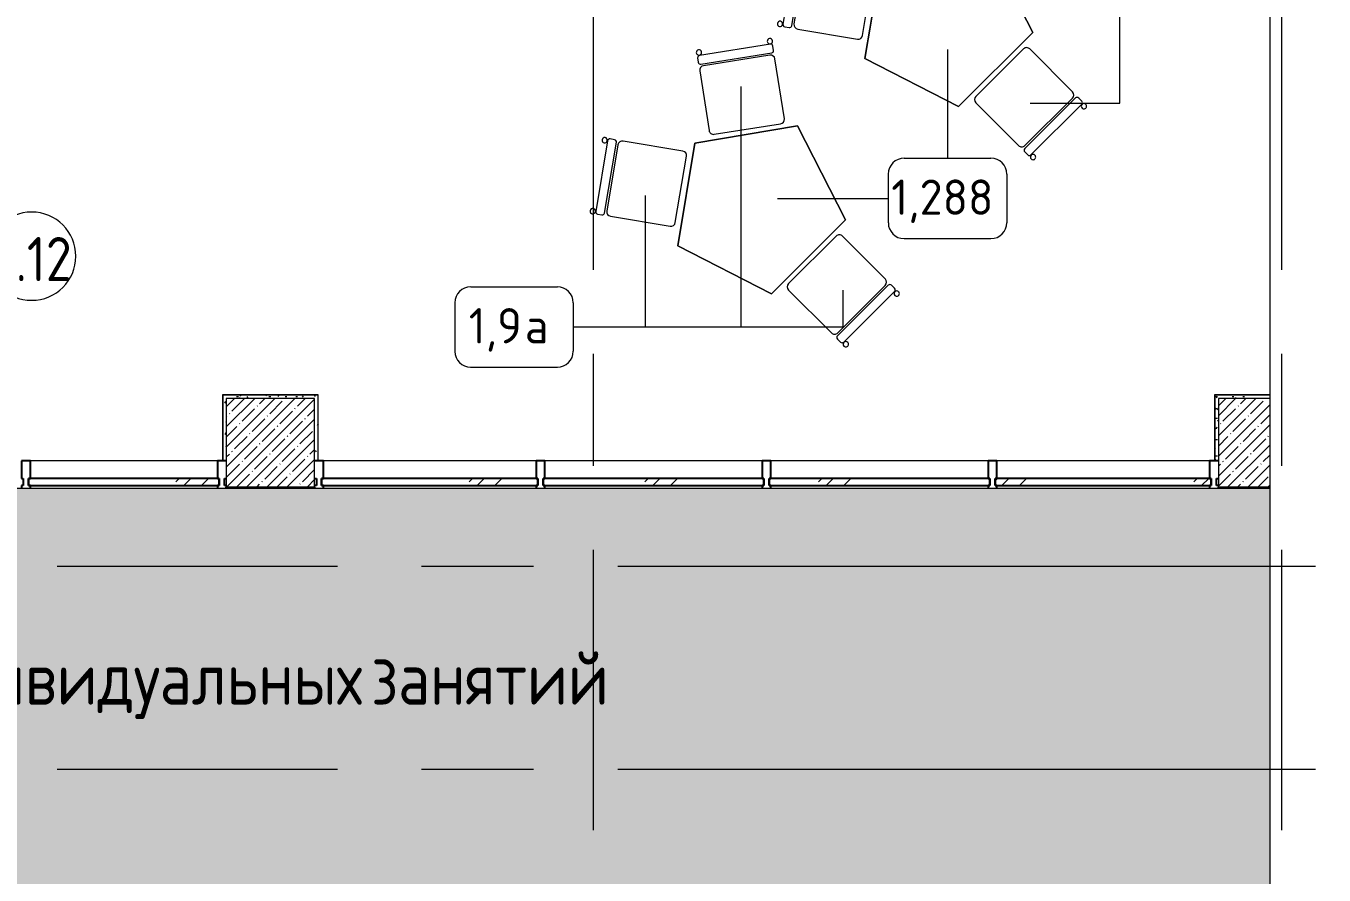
# Model space of a CAD drawing. Header units: millimetres. Extents: x 957 to 228198, y -8553 to 29000.
# Drawn here: x 67197 to 74551, y 16401 to 21211 of the extents above; entities that cross this region are included whole.
import ezdxf

# ---------------------------------------------------------------- set-up
doc = ezdxf.new("R2010")
doc.units = ezdxf.units.MM
doc.linetypes.add('Осевая', pattern=[3175, 635, -476.25, 1587.5, -476.25])
for name, color, linetype, lineweight in [('A-AREA-IDEN', 7, 'Continuous', 9), ('A-DETL', 7, 'Continuous', 9), ('A-DETL-GENF', 7, 'Continuous', 9), ('A-GLAZ-CURT', 7, 'Continuous', 9), ('A-GLAZ-CURT-1', 7, 'Continuous', 25), ('A-GLAZ-CWMG', 7, 'Continuous', 9), ('A-GLAZ-CWMG-1', 7, 'Continuous', 25), ('G-ANNO-TEXT', 7, 'Continuous', 9), ('I-FURN-IDEN', 7, 'Continuous', 9), ('I-WALL', 7, 'Continuous', 9), ('S-COLS', 7, 'Continuous', 9), ('Оси', 7, 'Continuous', 9), ('Оси-2', 7, 'Осевая', 9)]:
    doc.layers.add(name, color=color, linetype=linetype, lineweight=lineweight)
for name, color, linetype, lineweight, true_color in [('A-DETL-GENF-2', 7, 'Continuous', 9, 0xd4d4d4), ('A-WALL-1', 9, 'Continuous', 9, 0x808080), ('A-WALL-FNSH-1', 9, 'Continuous', 9, 0x808080), ('I-FURN-1', 9, 'Continuous', 9, 0x808080)]:
    doc.layers.add(name, color=color, linetype=linetype, lineweight=lineweight, true_color=true_color)
doc.styles.add('GOST Common_1', font='GOST_Common.ttf', dxfattribs={"width": 0.9, "height": 300})
doc.styles.add('GOST Common_3', font='GOST_Common.ttf', dxfattribs={"height": 200})
doc.styles.add('GOST Common_4', font='GOST_Common.ttf', dxfattribs={"width": 0.9, "height": 250})
pattern_1 = [(0, (-10247.55, 0), (121.92, 30.48), [10.058, -81.382, 10.058, -81.382, -487.68]), (0, (-10247.55, 0), (121.92, 30.48), [-182.88, 10.058, -172.822, 10.058, -81.382, -213.36]), (0, (-10247.55, 0), (121.92, 30.48), [-457.2, 10.058, -50.902, 10.058, -142.342]), (120, (-10201.83, 15.24), (-87.356454, 90.345817), [10.058, -81.382, 10.058, -81.382, -487.68]), (120, (-10201.83, 15.24), (-87.356454, 90.345817), [-182.88, 10.058, -172.822, 10.058, -81.382, -213.36]), (120, (-10201.83, 15.24), (-87.356454, 90.345817), [-457.2, 10.058, -50.902, 10.058, -142.342]), (240, (-10186.59, 76.2), (-34.563546, -120.825817), [10.058, -81.382, 10.058, -81.382, -487.68]), (240, (-10186.59, 76.2), (-34.563546, -120.825817), [-182.88, 10.058, -172.822, 10.058, -81.382, -213.36]), (240, (-10186.59, 76.2), (-34.563546, -120.825817), [-457.2, 10.058, -50.902, 10.058, -142.342])]

# ---------------------------------------------------------------- blocks, each defined once
blk = doc.blocks.new('BSC_Колонна _Прямоугольная - 500х500-V53-План расстановки мебели и оборудования 3 этажа в осях 12-23')
at = {"layer": 'S-COLS'}
h = blk.add_hatch(dxfattribs=at)
h.set_pattern_fill('FP_45', color=256, style=0, pattern_type=2)
h.set_pattern_definition([(45, (-78830, -18850), (-57.02463, 57.02463), []), (45, (-78772.975, -18850), (-57.02463, 57.02463), [100.806, -20.161, 3.353, -16.808])])
h.paths.add_polyline_path([(155.8, -250), (250, -250), (250, 250), (-250, 250), (-250, -250)])
for p, q in [((250, 250), (-250, 250)), ((-250, 250), (-250, -250)), ((250, -250), (250, 250)), ((-250, -250), (250, -250))]:
    blk.add_line(p, q, dxfattribs=at)
blk = doc.blocks.new('BSC_Колонна _Прямоугольная - 500х500-V54-План расстановки мебели и оборудования 3 этажа в осях 12-23')
at = {"layer": 'S-COLS'}
h = blk.add_hatch(dxfattribs=at)
h.set_pattern_fill('FP_46', color=256, style=0, pattern_type=2)
h.set_pattern_definition([(45, (-84450, -18850), (-57.02463, 57.02463), []), (45, (-84392.975, -18850), (-57.02463, 57.02463), [100.806, -20.161, 3.353, -16.808])])
h.paths.add_polyline_path([(30, -250), (40.7, -250), (40.7, 250), (-250, 250), (-250, -250)])
for p, q in [((40.7, 250), (-250, 250)), ((-250, 250), (-250, -250)), ((-250, -250), (40.7, -250))]:
    blk.add_line(p, q, dxfattribs=at)
blk = doc.blocks.new('Прямоугольный импост - Импост структурный с накладкой - 160мм-23618922-План расстановки мебели и оборудования 3 этажа в осях 12-23')
at = {"layer": 'A-GLAZ-CWMG-1'}
for p, q in [((-50, 0), (-50, 17)), ((-40, 0), (-50, 0)), ((-40, -40), (-40, 0)), ((0, 0), (-10, 0)), ((-10, 0), (-10, -40)), ((0, 17), (0, 7)), ((-50, -140), (-50, -40)), ((-50, -40), (-40, -40)), ((-10, -40), (0, -40)), ((0, -140), (-50, -140))]:
    blk.add_line(p, q, dxfattribs=at)
blk = doc.blocks.new('Системная панель - Стекло - 40мм-23618921-План расстановки мебели и оборудования 3 этажа в осях 12-23')
at = {"layer": 'A-GLAZ-CURT'}
h = blk.add_hatch(dxfattribs=at)
h.set_pattern_fill('FP_54', color=256, style=0, pattern_type=2)
h.set_pattern_definition([(45, (-79832.5, -18507), (-282.8427, 282.8427), [200, -600]), (45, (-80032.5, -18607), (-282.8427, 282.8427), [600, -200]), (45, (-79632.5, -18707), (-282.8427, 282.8427), [200, -600])])
h.paths.add_polyline_path([(-602.5, 0), (612.5, 0), (612.5, 40), (-612.5, 40), (-612.5, 0)])
at = {"layer": 'A-GLAZ-CURT-1'}
for p, q in [((612.5, 40), (-612.5, 40)), ((-612.5, 40), (-612.5, 0)), ((612.5, 0), (612.5, 40)), ((-612.5, 0), (612.5, 0))]:
    blk.add_line(p, q, dxfattribs=at)
blk = doc.blocks.new('Прямоугольный импост - Импост структурный с накладкой - 160мм-23562040-План расстановки мебели и оборудования 3 этажа в осях 12-23')
at = {"layer": 'A-GLAZ-CWMG'}
blk.add_line((80335, 18747), (79130, 18747), dxfattribs=at)
blk = doc.blocks.new('Прямоугольный импост - Импост структурный с накладкой - 160мм-23618923-План расстановки мебели и оборудования 3 этажа в осях 12-23')
at = {"layer": 'A-GLAZ-CWMG-1'}
for p, q in [((-50, 17), (-50, 0)), ((-50, 0), (-40, 0)), ((-40, 0), (-40, -40)), ((-10, -40), (-10, 0)), ((-10, 0), (0, 0)), ((0, 7), (0, 17)), ((-40, -40), (-50, -40)), ((-50, -40), (-50, -140)), ((0, -40), (-10, -40)), ((-50, -140), (0, -140))]:
    blk.add_line(p, q, dxfattribs=at)
blk = doc.blocks.new('Системная панель - Стекло - 40мм-V57-План расстановки мебели и оборудования 3 этажа в осях 12-23')
at = {"layer": 'A-GLAZ-CURT'}
h = blk.add_hatch(dxfattribs=at)
h.set_pattern_fill('FP_55', color=256, style=0, pattern_type=2)
h.set_pattern_definition([(45, (-83647.5, -18507), (-282.8427, 282.8427), [200, -600]), (45, (-83847.5, -18607), (-282.8427, 282.8427), [600, -200]), (45, (-83447.5, -18707), (-282.8427, 282.8427), [200, -600])])
h.paths.add_polyline_path([(-602.5, 0), (612.5, 0), (612.5, 40), (-612.5, 40), (-612.5, 0)])
at = {"layer": 'A-GLAZ-CURT-1'}
for p, q in [((612.5, 40), (-612.5, 40)), ((-612.5, 40), (-612.5, 0)), ((612.5, 0), (612.5, 40)), ((-612.5, 0), (612.5, 0))]:
    blk.add_line(p, q, dxfattribs=at)
blk = doc.blocks.new('Прямоугольный импост - Импост структурный с накладкой - 160мм-23618920-План расстановки мебели и оборудования 3 этажа в осях 12-23')
at = {"layer": 'A-GLAZ-CWMG-1'}
for p, q in [((-25, 0), (-25, 17)), ((-15, 0), (-25, 0)), ((-15, -40), (-15, 0)), ((25, 0), (15, 0)), ((15, 0), (15, -40)), ((25, 17), (25, 0)), ((-25, -140), (-25, -40)), ((-25, -40), (-15, -40)), ((15, -40), (25, -40)), ((25, -40), (25, -140)), ((25, -140), (-25, -140))]:
    blk.add_line(p, q, dxfattribs=at)
blk = doc.blocks.new('Системная панель - Стекло - 40мм-23618924-План расстановки мебели и оборудования 3 этажа в осях 12-23')
at = {"layer": 'A-GLAZ-CURT'}
h = blk.add_hatch(dxfattribs=at)
h.set_pattern_fill('FP_59', color=256, style=0, pattern_type=2)
h.set_pattern_definition([(45, (-82380, -18507), (-282.8427, 282.8427), [200, -600]), (45, (-82580, -18607), (-282.8427, 282.8427), [600, -200]), (45, (-82180, -18707), (-282.8427, 282.8427), [200, -600])])
h.paths.add_polyline_path([(-387.8, 0), (625, 0), (625, 40), (-625, 40), (-625, 0), (-615, 0)])
at = {"layer": 'A-GLAZ-CURT-1'}
for p, q in [((625, 40), (-625, 40)), ((-625, 40), (-625, 0)), ((-625, 0), (625, 0)), ((625, 0), (625, 40))]:
    blk.add_line(p, q, dxfattribs=at)
blk = doc.blocks.new('Прямоугольный импост - Импост структурный с накладкой - 160мм-22751478-План расстановки мебели и оборудования 3 этажа в осях 12-23')
at = {"layer": 'A-GLAZ-CWMG'}
blk.add_line((82895, 18747), (81665, 18747), dxfattribs=at)
blk = doc.blocks.new('Системная панель - Стекло - 40мм-V67-План расстановки мебели и оборудования 3 этажа в осях 12-23')
at = {"layer": 'A-GLAZ-CURT'}
h = blk.add_hatch(dxfattribs=at)
h.set_pattern_fill('FP_60', color=256, style=0, pattern_type=2)
h.set_pattern_definition([(45, (-81100, -18507), (-282.8427, 282.8427), [200, -600]), (45, (-81300, -18607), (-282.8427, 282.8427), [600, -200]), (45, (-80900, -18707), (-282.8427, 282.8427), [200, -600])])
h.paths.add_polyline_path([(625, 0), (625, 40), (-625, 40), (-625, 0), (615, 0)])
at = {"layer": 'A-GLAZ-CURT-1'}
for p, q in [((625, 40), (-625, 40)), ((-625, 40), (-625, 0)), ((-625, 0), (625, 0)), ((625, 0), (625, 40))]:
    blk.add_line(p, q, dxfattribs=at)
blk = doc.blocks.new('Системная панель - Стекло - 40мм-V72-План расстановки мебели и оборудования 3 этажа в осях 12-23')
at = {"layer": 'A-GLAZ-CURT'}
h = blk.add_hatch(dxfattribs=at)
h.set_pattern_fill('FP_65', color=256, style=0, pattern_type=2)
h.set_pattern_definition([(45, (-78100, -18507), (-282.8427, 282.8427), [200, -600]), (45, (-78300, -18607), (-282.8427, 282.8427), [600, -200]), (45, (-77900, -18707), (-282.8427, 282.8427), [200, -600])])
h.paths.add_polyline_path([(-530, 0), (540, 0), (540, 40), (-540, 40), (-540, 0)])
at = {"layer": 'A-GLAZ-CURT-1'}
for p, q in [((540, 40), (-540, 40)), ((-540, 40), (-540, 0)), ((-540, 0), (540, 0)), ((540, 0), (540, 40))]:
    blk.add_line(p, q, dxfattribs=at)
blk = doc.blocks.new('Прямоугольный импост - Импост структурный с накладкой - 160мм-23562401-План расстановки мебели и оборудования 3 этажа в осях 12-23')
at = {"layer": 'A-GLAZ-CWMG'}
blk.add_line((75150, 18747), (74090, 18747), dxfattribs=at)
blk = doc.blocks.new('Стол 5ти угольный - 1_288-26232680-План расстановки мебели и оборудования 3 этажа в осях 12-23')
at = {"layer": 'I-FURN-1'}
for p, q in [((0, 455), (-480, 111.7)), ((-480, 111.7), (0, 455)), ((480, 111.7), (0, 455)), ((0, 455), (480, 111.7)), ((-480, 111.7), (-297, -456)), ((-297, -456), (-480, 111.7)), ((297, -456), (480, 111.7)), ((480, 111.7), (297, -456)), ((-297, -456), (297, -456)), ((297, -456), (-297, -456))]:
    blk.add_line(p, q, dxfattribs=at)
blk = doc.blocks.new('Стул Breuer - 1_9а-V155-План расстановки мебели и оборудования 3 этажа в осях 12-23')
at = {"layer": 'I-FURN-1'}
for p, q in [((190.5, 241.3), (-190.5, 241.3)), ((-215.9, 215.9), (-215.9, -127)), ((215.9, -127), (215.9, 215.9)), ((-215.9, -176.2), (-215.9, -200.8)), ((203.2, -163.5), (-203.2, -163.5)), ((-203.2, -213.5), (203.2, -213.5)), ((-190.5, -152.4), (190.5, -152.4)), ((215.9, -200.8), (215.9, -176.2))]:
    blk.add_line(p, q, dxfattribs=at)
for centre, radius, start, end in [((-190.5, 215.9), 25.4, 90, 180), ((190.5, 215.9), 25.4, 0, 90), ((-190.5, -127), 25.4, 180, 270), ((190.5, -127), 25.4, 270, 360), ((-203.5, -230.6), 15.1, 360, 180), ((-203.2, -176.2), 12.7, 90, 180), ((-203.2, -200.8), 12.7, 180, 270), ((203.7, -230.6), 15.1, 360, 180), ((203.2, -176.2), 12.7, 360, 90), ((203.2, -200.8), 12.7, 270, 360), ((-203.5, -230.6), 15.1, 180, 360), ((203.7, -230.6), 15.1, 180, 360)]:
    blk.add_arc(centre, radius, start, end, dxfattribs=at)
blk = doc.blocks.new('Стул Breuer - 1_9а-V156-План расстановки мебели и оборудования 3 этажа в осях 12-23')
at = {"layer": 'I-FURN-1'}
for p, q in [((190.5, 241.3), (-190.5, 241.3)), ((-215.9, 215.9), (-215.9, -127)), ((215.9, -127), (215.9, 215.9)), ((-215.9, -176.2), (-215.9, -200.8)), ((203.2, -163.5), (-203.2, -163.5)), ((-203.2, -213.5), (203.2, -213.5)), ((-190.5, -152.4), (190.5, -152.4)), ((215.9, -200.8), (215.9, -176.2))]:
    blk.add_line(p, q, dxfattribs=at)
for centre, radius, start, end in [((-190.5, 215.9), 25.4, 90, 180), ((190.5, 215.9), 25.4, 0, 90), ((-190.5, -127), 25.4, 180, 270), ((190.5, -127), 25.4, 270, 360), ((-203.5, -230.6), 15.1, 360, 180), ((-203.2, -176.2), 12.7, 90, 180), ((-203.2, -200.8), 12.7, 180, 270), ((203.7, -230.6), 15.1, 360, 180), ((203.2, -176.2), 12.7, 360, 90), ((203.2, -200.8), 12.7, 270, 360), ((-203.5, -230.6), 15.1, 180, 360), ((203.7, -230.6), 15.1, 180, 360)]:
    blk.add_arc(centre, radius, start, end, dxfattribs=at)
blk = doc.blocks.new('Стул Breuer - 1_9а-V157-План расстановки мебели и оборудования 3 этажа в осях 12-23')
at = {"layer": 'I-FURN-1'}
for p, q in [((190.5, 241.3), (-190.5, 241.3)), ((-215.9, 215.9), (-215.9, -127)), ((215.9, -127), (215.9, 215.9)), ((-215.9, -176.2), (-215.9, -200.8)), ((203.2, -163.5), (-203.2, -163.5)), ((-203.2, -213.5), (203.2, -213.5)), ((-190.5, -152.4), (190.5, -152.4)), ((215.9, -200.8), (215.9, -176.2))]:
    blk.add_line(p, q, dxfattribs=at)
for centre, radius, start, end in [((-190.5, 215.9), 25.4, 90, 180), ((190.5, 215.9), 25.4, 0, 90), ((-190.5, -127), 25.4, 180, 270), ((190.5, -127), 25.4, 270, 360), ((-203.5, -230.6), 15.1, 360, 180), ((-203.2, -176.2), 12.7, 90, 180), ((-203.2, -200.8), 12.7, 180, 270), ((203.7, -230.6), 15.1, 360, 180), ((203.2, -176.2), 12.7, 360, 90), ((203.2, -200.8), 12.7, 270, 360), ((-203.5, -230.6), 15.1, 180, 360), ((203.7, -230.6), 15.1, 180, 360)]:
    blk.add_arc(centre, radius, start, end, dxfattribs=at)
blk = doc.blocks.new('DET_L_Линия разрыва - М100-V261-План расстановки мебели и оборудования 3 этажа в осях 12-23')
at = {"layer": 'A-DETL-GENF'}
blk.add_line((24073.2, 0), (12339.9, 0), dxfattribs=at)
blk = doc.blocks.new('Марка_Помещения - Номер-25198446-План расстановки мебели и оборудования 3 этажа в осях 12-23')
at = {"layer": 'A-AREA-IDEN'}
for start, end in [(360, 180), (180, 360)]:
    blk.add_arc((0, 0), 2.5, start, end, dxfattribs=at)
blk = doc.blocks.new('Марка_Мебель - В прямоуг_Balcon_Марка-25523697-План расстановки мебели и оборудования 3 этажа в осях 12-23')
at = {"layer": 'I-FURN-IDEN'}
for p, q in [((-2.455, 2.278), (2.455, 2.278)), ((-3.355, 1.378), (-3.355, -1.384)), ((3.355, 1.378), (3.355, -1.378)), ((-2.461, -2.278), (2.455, -2.278))]:
    blk.add_line(p, q, dxfattribs=at)
for centre, radius, start, end in [((-2.455, 1.378), 0.9, 90, 180), ((2.455, 1.378), 0.9, 0, 90), ((-2.461, -1.384), 0.893, 180, 270), ((2.455, -1.378), 0.9, 270, 0)]:
    blk.add_arc(centre, radius, start, end, dxfattribs=at)

msp = doc.modelspace()

# ---------------------------------------------------------------- hatches: boundary and pattern name
at = {"layer": 'A-DETL-GENF-2'}
h = msp.add_hatch(color=256, dxfattribs=at)
h.paths.add_polyline_path([(74551, -258), (74551, 3300), (65610.4, 3300), (65610.4, -258), (68738.3, -258)])
h.paths.add_polyline_path([(31762.4, 15358), (31762.4, 15358), (31762.4, 17006.7)])
h.paths.add_polyline_path([(56312.4, 11900), (56312.4, 27358), (31662.4, 27358), (31662.4, 23858), (28262.4, 23858), (28262.4, 23799.7), (28495.1, 23799.7), (28495.1, 15358), (32132.4, 15358), (32132.4, 11900), (55912.4, 11900)])
h.paths.add_polyline_path([(68292.4, 15650), (74243.1, 15650), (74243.1, 18590), (63792.4, 18590), (63792.4, 15650), (68282.4, 15650)])
at = {"layer": 'I-WALL'}
h = msp.add_hatch(dxfattribs=at)
h.set_pattern_fill('FP_68', color=256, style=0, pattern_type=2)
h.set_pattern_definition(pattern_1)
h.paths.add_polyline_path([(68312.4, 19100), (68832.4, 19100), (68832.4, 19120), (68312.4, 19120)])
h = msp.add_hatch(dxfattribs=at)
h.set_pattern_fill('FP_68', color=256, style=0, pattern_type=2)
h.set_pattern_definition(pattern_1)
h.paths.add_polyline_path([(68852.4, 18747), (68852.4, 19120), (68832.4, 19120), (68832.4, 18747)])
h = msp.add_hatch(dxfattribs=at)
h.set_pattern_fill('FP_68', color=256, style=0, pattern_type=2)
h.set_pattern_definition(pattern_1)
h.paths.add_polyline_path([(73932.4, 19100), (74243.1, 19100), (74243.1, 19120), (73932.4, 19120)])
h = msp.add_hatch(dxfattribs=at)
h.set_pattern_fill('FP_68', color=256, style=0, pattern_type=2)
h.set_pattern_definition(pattern_1)
h.paths.add_polyline_path([(68312.4, 18747), (68332.4, 18747), (68332.4, 19100), (68312.4, 19100)])
h = msp.add_hatch(dxfattribs=at)
h.set_pattern_fill('FP_68', color=256, style=0, pattern_type=2)
h.set_pattern_definition(pattern_1)
h.paths.add_polyline_path([(73932.4, 18747), (73952.4, 18747), (73952.4, 19100), (73932.4, 19100)])

# ---------------------------------------------------------------- linework, layer by layer
at = {"layer": 'A-DETL'}
msp.add_line((74243.1, 18590), (63792.4, 18590), dxfattribs=at)
at = {"layer": 'A-WALL-1'}
for p, q in [((68852.4, 19120), (68312.4, 19120)), ((68312.4, 19120), (68312.4, 18747)), ((68852.4, 18747), (68852.4, 19120)), ((74243.1, 19120), (73932.4, 19120)), ((73932.4, 19120), (73932.4, 18747)), ((68312.4, 18747), (68332.4, 18747)), ((68832.4, 18747), (68852.4, 18747)), ((73932.4, 18747), (73952.4, 18747))]:
    msp.add_line(p, q, dxfattribs=at)
at = {"layer": 'A-WALL-FNSH-1'}
for p, q in [((68853.4, 19121), (68311.4, 19121)), ((68311.4, 19121), (68311.4, 18747)), ((68853.4, 18747), (68853.4, 19121)), ((74243.1, 19121), (73931.4, 19121)), ((73931.4, 19121), (73931.4, 18747)), ((68311.4, 18747), (68312.4, 18747)), ((68852.4, 18747), (68853.4, 18747)), ((73931.4, 18747), (73932.4, 18747))]:
    msp.add_line(p, q, dxfattribs=at)
at = {"layer": 'I-FURN-IDEN'}
for p, q in [((73394.4, 20773.9), (73394.4, 22085.2)), ((72418.2, 21077), (72418.2, 20461.7)), ((71246.5, 20867), (71246.5, 19505.4)), ((72885.3, 20773.9), (73394.4, 20773.9)), ((70706, 20250.2), (70706, 19505.4)), ((71455.3, 20233.9), (72082.7, 20233.9)), ((71824.7, 19713.2), (71824.7, 19505.4)), ((71824.7, 19505.4), (70297.9, 19505.4)), ((71246.5, 19505.4), (70297.9, 19505.4)), ((70706, 19505.4), (70297.9, 19505.4))]:
    msp.add_line(p, q, dxfattribs=at)
at = {"layer": 'Оси'}
for p, q in [((72002.4, 18150), (74502.4, 18150)), ((72002.4, 17000), (74502.4, 17000))]:
    msp.add_line(p, q, dxfattribs=at)
at = {"layer": 'Оси-2'}
for p, q in [((70412.4, -331.5), (70412.4, 25030)), ((74312.4, -331.5), (74312.4, 24898.1)), ((28163.2, 18150), (72002.4, 18150)), ((28163.2, 17000), (72002.4, 17000))]:
    msp.add_line(p, q, dxfattribs=at)

# ---------------------------------------------------------------- block references
at = {"layer": 'A-AREA-IDEN', "xscale": 99.99999999999993, "yscale": 99.99999999999993, "zscale": 99.99999999999993}
msp.add_blockref('Марка_Помещения - Номер-25198446-План расстановки мебели и оборудования 3 этажа в осях 12-23', (67230, 19906.6), dxfattribs=at)
at = {"layer": 'A-DETL-GENF', "rotation": 90.00000000000031}
msp.add_blockref('DET_L_Линия разрыва - М100-V261-План расстановки мебели и оборудования 3 этажа в осях 12-23', (74243.1, 3301.1), dxfattribs=at)
at = {"layer": 'A-GLAZ-CURT'}
for name, p in [('Системная панель - Стекло - 40мм-V72-План расстановки мебели и оборудования 3 этажа в осях 12-23', (67752.4, 18607)), ('Системная панель - Стекло - 40мм-23618921-План расстановки мебели и оборудования 3 этажа в осях 12-23', (69484.9, 18607)), ('Системная панель - Стекло - 40мм-V67-План расстановки мебели и оборудования 3 этажа в осях 12-23', (70752.4, 18607)), ('Системная панель - Стекло - 40мм-23618924-План расстановки мебели и оборудования 3 этажа в осях 12-23', (72032.4, 18607)), ('Системная панель - Стекло - 40мм-V57-План расстановки мебели и оборудования 3 этажа в осях 12-23', (73299.9, 18607))]:
    msp.add_blockref(name, p, dxfattribs=at)
at = {"layer": 'A-GLAZ-CWMG', "extrusion": (0, 0, -1), "rotation": 180}
for name, p in [('Прямоугольный импост - Импост структурный с накладкой - 160мм-23618920-План расстановки мебели и оборудования 3 этажа в осях 12-23', (-67197.4, 18607)), ('Прямоугольный импост - Импост структурный с накладкой - 160мм-23618922-План расстановки мебели и оборудования 3 этажа в осях 12-23', (-68332.4, 18607)), ('Прямоугольный импост - Импост структурный с накладкой - 160мм-23618920-План расстановки мебели и оборудования 3 этажа в осях 12-23', (-70112.4, 18607)), ('Прямоугольный импост - Импост структурный с накладкой - 160мм-23618920-План расстановки мебели и оборудования 3 этажа в осях 12-23', (-71392.4, 18607)), ('Прямоугольный импост - Импост структурный с накладкой - 160мм-23618920-План расстановки мебели и оборудования 3 этажа в осях 12-23', (-72672.4, 18607)), ('Прямоугольный импост - Импост структурный с накладкой - 160мм-23618922-План расстановки мебели и оборудования 3 этажа в осях 12-23', (-73952.4, 18607))]:
    msp.add_blockref(name, p, dxfattribs=at)
at = {"layer": 'A-GLAZ-CWMG'}
for name, p in [('Прямоугольный импост - Импост структурный с накладкой - 160мм-23562401-План расстановки мебели и оборудования 3 этажа в осях 12-23', (-6867.6, 0)), ('Прямоугольный импост - Импост структурный с накладкой - 160мм-23562040-План расстановки мебели и оборудования 3 этажа в осях 12-23', (-10247.6, 0)), ('Прямоугольный импост - Импост структурный с накладкой - 160мм-22751478-План расстановки мебели и оборудования 3 этажа в осях 12-23', (-11527.6, 0)), ('Прямоугольный импост - Импост структурный с накладкой - 160мм-22751478-План расстановки мебели и оборудования 3 этажа в осях 12-23', (-10247.6, 0)), ('Прямоугольный импост - Импост структурный с накладкой - 160мм-23562040-План расстановки мебели и оборудования 3 этажа в осях 12-23', (-6432.6, 0))]:
    msp.add_blockref(name, p, dxfattribs=at)
at = {"layer": 'A-GLAZ-CWMG', "rotation": 180}
msp.add_blockref('Прямоугольный импост - Импост структурный с накладкой - 160мм-23618923-План расстановки мебели и оборудования 3 этажа в осях 12-23', (68832.4, 18607), dxfattribs=at)
at = {"layer": 'I-FURN-1'}
for name, p, rotation in [('Стол 5ти угольный - 1_288-26232680-План расстановки мебели и оборудования 3 этажа в осях 12-23', (72368.7, 21286.5), 44.99999999999972), ('Стул Breuer - 1_9а-V156-План расстановки мебели и оборудования 3 этажа в осях 12-23', (71730.2, 21385.1), 260.451427907012), ('Стул Breuer - 1_9а-V155-План расстановки мебели и оборудования 3 этажа в осях 12-23', (71247, 20865), 188.940429214253), ('Стул Breuer - 1_9а-V157-План расстановки мебели и оборудования 3 этажа в осях 12-23', (72883.8, 20775.2), 44.89990253170337), ('Стол 5ти угольный - 1_288-26232680-План расстановки мебели и оборудования 3 этажа в осях 12-23', (71308.1, 20225.8), 44.99999999999972), ('Стул Breuer - 1_9а-V156-План расстановки мебели и оборудования 3 этажа в осях 12-23', (70669.6, 20324.5), 260.451427907012), ('Стул Breuer - 1_9а-V157-План расстановки мебели и оборудования 3 этажа в осях 12-23', (71823.2, 19714.5), 44.89990253170337)]:
    msp.add_blockref(name, p, dxfattribs=dict(at, rotation=rotation))
at = {"layer": 'I-FURN-IDEN', "xscale": 99.99999999999993, "yscale": 99.99999999999993, "zscale": 99.99999999999993}
for p in [(72418.2, 20233.9), (69962.4, 19505.4)]:
    msp.add_blockref('Марка_Мебель - В прямоуг_Balcon_Марка-25523697-План расстановки мебели и оборудования 3 этажа в осях 12-23', p, dxfattribs=at)
at = {"layer": 'S-COLS'}
for name, p in [('BSC_Колонна _Прямоугольная - 500х500-V53-План расстановки мебели и оборудования 3 этажа в осях 12-23', (68582.4, 18850)), ('BSC_Колонна _Прямоугольная - 500х500-V54-План расстановки мебели и оборудования 3 этажа в осях 12-23', (74202.4, 18850))]:
    msp.add_blockref(name, p, dxfattribs=at)

# ---------------------------------------------------------------- texts
at = {"layer": 'A-AREA-IDEN', "insert": (66988.1, 20015.2), "char_height": 250, "width": 606.076, "attachment_point": 1, "style": 'GOST Common_4'}
msp.add_mtext('3.12', dxfattribs=at)
at = {"layer": 'G-ANNO-TEXT', "char_height": 300, "attachment_point": 1, "style": 'GOST Common_1'}
for s, insert, width in [('\\fGOST Common|b0|i0|c204|p34|;\\W.9; ', (69057.3, 17665.7), 115.443), ('занятий', (69152.6, 17665.7), 1724.43), ('индивидуальных', (66324.8, 17665.7), 3311.771)]:
    msp.add_mtext(s, dxfattribs=dict(at, insert=insert, width=width))
at = {"layer": 'I-FURN-IDEN', "char_height": 200, "attachment_point": 1, "style": 'GOST Common_3'}
for s, insert, width in [('1,288', (72099.2, 20341), 737.552), ('1,9', (69705.9, 19612.5), 384.81), ('\\fGOST Common|b0|i0|c204|p34|;а', (70023.4, 19612.5), 200.422)]:
    msp.add_mtext(s, dxfattribs=dict(at, insert=insert, width=width))

doc.saveas('drawing.dxf')
